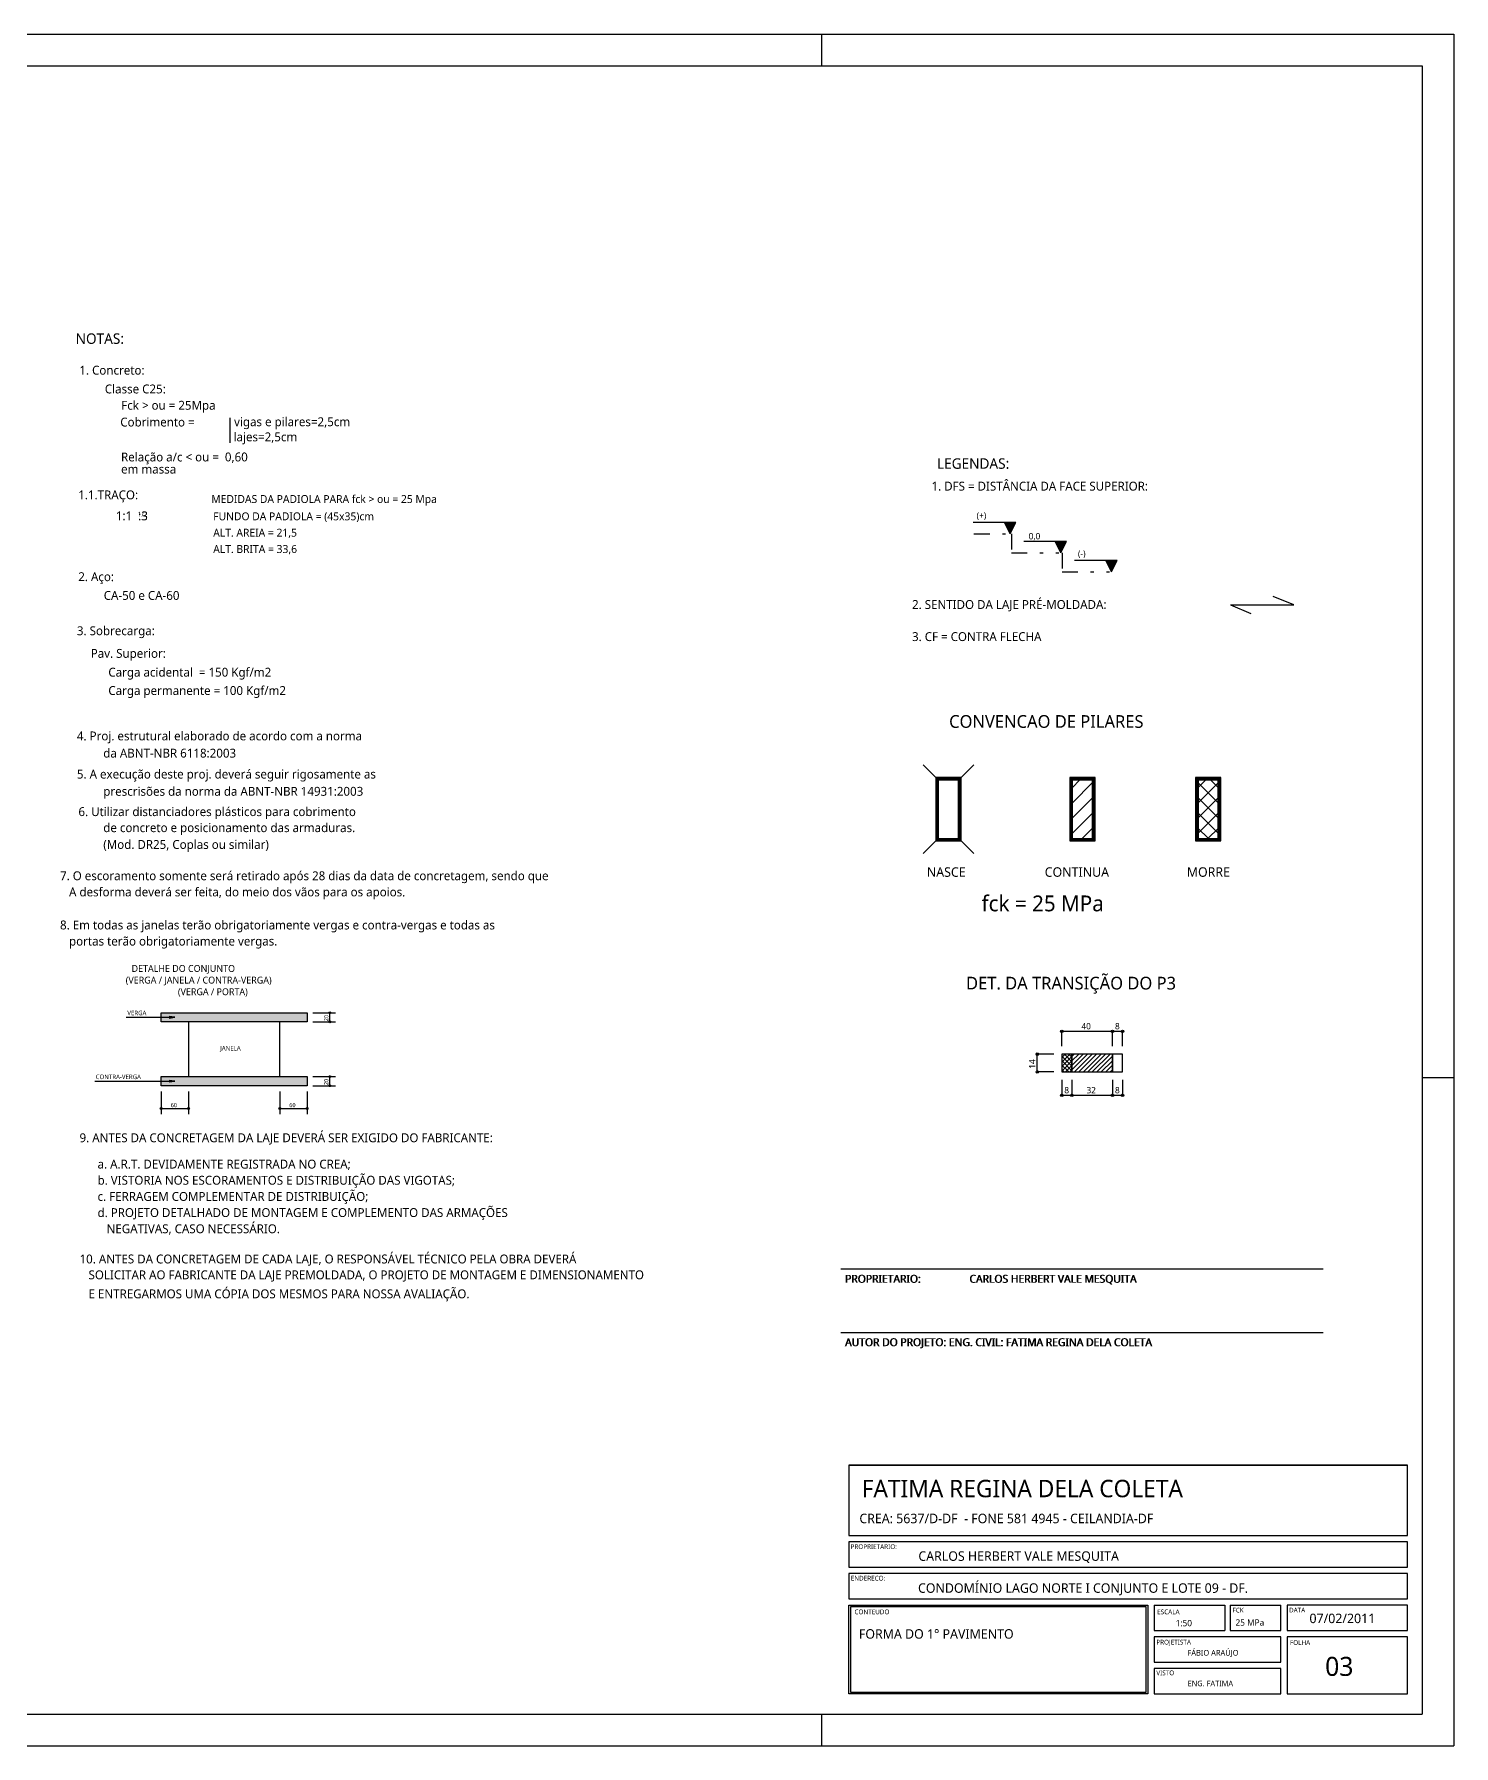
# Model space of a CAD drawing. Extents: x 6.3 to 89.5, y 0 to 54.
# Drawn here: x 44.7 to 89.5, y 0 to 54 of the extents above; entities that cross this region are included whole.
import ezdxf

# ---------------------------------------------------------------- set-up
doc = ezdxf.new("R2010")
doc.units = 0
doc.header["$MEASUREMENT"] = 0
doc.linetypes.add('ESTILO_TQS_0003', pattern=[1.5, 0.5, -0.4, 0.1, -0.5])
doc.linetypes.add('ESTILO_TQS_0004', pattern=[2, 0.5, -0.4, 0.1, -0.4, 0.1, -0.5])
for name, color, linetype in [('1', 1, 'CONTINUOUS'), ('10', 10, 'CONTINUOUS'), ('12', 12, 'CONTINUOUS'), ('2', 2, 'CONTINUOUS'), ('3', 3, 'CONTINUOUS'), ('4', 4, 'CONTINUOUS'), ('5', 5, 'CONTINUOUS')]:
    doc.layers.add(name, color=color, linetype=linetype)
doc.styles.add('TQS_LUCIDA_SANS_UNICODE', font='L_10646.TTF')

msp = doc.modelspace()

# ---------------------------------------------------------------- linework, layer by layer
at = {"layer": '1', "linetype": 'Continuous'}
for p, q in [((7.831, 54.01), (89.5, 54.01)), ((89.5, 54.01), (89.5, 0)), ((69.537, 54.01), (69.537, 53.01)), ((75.669, 38.599), (74.325, 38.599)), ((75.494, 38.249), (75.319, 38.599)), ((75.335, 38.568), (75.654, 38.568)), ((75.35, 38.536), (75.638, 38.536)), ((75.366, 38.505), (75.622, 38.505)), ((75.382, 38.474), (75.607, 38.474)), ((75.397, 38.443), (75.591, 38.443)), ((75.413, 38.412), (75.576, 38.412)), ((75.428, 38.38), (75.56, 38.38)), ((75.444, 38.349), (75.544, 38.349)), ((75.494, 38.249), (75.669, 38.599)), ((75.46, 38.318), (75.529, 38.318)), ((75.475, 38.287), (75.513, 38.287)), ((77.269, 37.999), (75.925, 37.999)), ((77.094, 37.649), (76.919, 37.999)), ((76.935, 37.968), (77.254, 37.968)), ((76.95, 37.936), (77.238, 37.936)), ((76.966, 37.905), (77.222, 37.905)), ((76.982, 37.874), (77.207, 37.874)), ((76.997, 37.843), (77.191, 37.843)), ((77.013, 37.812), (77.176, 37.812)), ((77.094, 37.649), (77.269, 37.999)), ((77.028, 37.78), (77.16, 37.78)), ((77.044, 37.749), (77.144, 37.749)), ((77.06, 37.718), (77.129, 37.718)), ((77.075, 37.687), (77.113, 37.687)), ((78.869, 37.399), (77.525, 37.399)), ((78.694, 37.049), (78.519, 37.399)), ((78.535, 37.368), (78.854, 37.368)), ((78.55, 37.336), (78.838, 37.336)), ((78.566, 37.305), (78.822, 37.305)), ((78.582, 37.274), (78.807, 37.274)), ((78.694, 37.049), (78.869, 37.399)), ((78.597, 37.243), (78.791, 37.243)), ((78.613, 37.212), (78.776, 37.212)), ((78.628, 37.18), (78.76, 37.18)), ((78.644, 37.149), (78.744, 37.149)), ((78.66, 37.118), (78.729, 37.118)), ((78.675, 37.087), (78.713, 37.087)), ((73.142, 30.55), (72.746, 30.951)), ((73.944, 30.55), (74.346, 30.951)), ((73.944, 30.55), (73.142, 30.55)), ((73.142, 30.55), (73.142, 28.553)), ((73.944, 30.509), (73.142, 30.509)), ((73.944, 30.474), (73.142, 30.474)), ((73.182, 30.55), (73.182, 28.553)), ((73.223, 30.55), (73.223, 28.553)), ((73.863, 28.553), (73.863, 30.55)), ((73.904, 28.553), (73.904, 30.55)), ((73.944, 28.553), (73.944, 30.55)), ((78.177, 30.555), (77.374, 30.555)), ((77.374, 30.555), (77.374, 28.553)), ((77.374, 30.159), (77.77, 30.555)), ((78.177, 30.514), (77.374, 30.514)), ((78.177, 30.479), (77.374, 29.676)), ((78.177, 30.474), (77.374, 30.474)), ((77.415, 30.555), (77.415, 28.553)), ((77.455, 30.555), (77.455, 28.553)), ((78.095, 28.553), (78.095, 30.555)), ((78.136, 28.553), (78.136, 30.555)), ((78.177, 28.553), (78.177, 30.555)), ((82.146, 30.55), (81.344, 30.55)), ((81.344, 30.55), (81.344, 28.553)), ((81.344, 30.154), (81.74, 30.55)), ((82.146, 30.509), (81.344, 30.509)), ((82.146, 30.474), (81.344, 30.474)), ((82.146, 30.474), (81.344, 29.676)), ((82.146, 29.676), (81.344, 30.474)), ((81.384, 30.55), (81.384, 28.553)), ((81.425, 30.55), (81.425, 28.553)), ((81.75, 30.55), (82.146, 30.154)), ((82.065, 28.553), (82.065, 30.55)), ((82.106, 28.553), (82.106, 30.55)), ((82.146, 28.553), (82.146, 30.55)), ((77.374, 29.199), (78.177, 29.996)), ((81.344, 29.194), (82.146, 29.996)), ((81.344, 29.996), (82.146, 29.194)), ((78.177, 29.519), (77.374, 28.716)), ((82.146, 29.514), (81.344, 28.711)), ((82.146, 28.711), (81.344, 29.514)), ((73.142, 28.63), (73.944, 28.63)), ((77.374, 28.635), (78.177, 28.635)), ((77.694, 28.553), (78.177, 29.036)), ((81.344, 29.031), (81.826, 28.553)), ((81.344, 28.63), (82.146, 28.63)), ((81.664, 28.553), (82.146, 29.031)), ((73.142, 28.553), (72.746, 28.152)), ((73.142, 28.589), (73.944, 28.589)), ((73.142, 28.553), (73.944, 28.553)), ((73.944, 28.553), (74.346, 28.152)), ((77.374, 28.594), (78.177, 28.594)), ((77.374, 28.553), (78.177, 28.553)), ((81.344, 28.589), (82.146, 28.589)), ((81.344, 28.553), (82.146, 28.553)), ((53.474, 23.133), (54.194, 23.133)), ((53.474, 22.845), (54.194, 22.845)), ((54.014, 22.845), (54.014, 23.133)), ((77.123, 22.547), (78.723, 22.547)), ((78.723, 22.547), (79.043, 22.547)), ((76.351, 21.264), (76.351, 21.824)), ((77.123, 21.573), (77.374, 21.824)), ((77.123, 21.715), (77.233, 21.824)), ((77.123, 21.824), (77.123, 21.824)), ((77.123, 21.824), (77.123, 21.824)), ((77.123, 21.765), (77.443, 21.445)), ((77.123, 21.432), (77.443, 21.752)), ((77.123, 21.623), (77.443, 21.303)), ((77.123, 21.29), (77.443, 21.61)), ((77.206, 21.824), (77.443, 21.586)), ((77.347, 21.824), (77.443, 21.728)), ((77.443, 21.327), (77.94, 21.824)), ((77.443, 21.469), (77.799, 21.824)), ((77.443, 21.61), (77.657, 21.824)), ((77.443, 21.752), (77.516, 21.824)), ((77.521, 21.264), (78.081, 21.824)), ((77.663, 21.264), (78.223, 21.824)), ((77.804, 21.264), (78.364, 21.824)), ((77.946, 21.264), (78.506, 21.824)), ((78.087, 21.264), (78.647, 21.824)), ((78.229, 21.264), (78.723, 21.759)), ((78.37, 21.264), (78.723, 21.618)), ((78.723, 21.824), (78.723, 21.824)), ((78.723, 21.824), (78.723, 21.824)), ((79.043, 21.824), (79.043, 21.824)), ((53.474, 21.117), (54.194, 21.117)), ((54.014, 20.829), (54.014, 21.117)), ((77.123, 21.482), (77.341, 21.264)), ((77.123, 21.341), (77.2, 21.264)), ((77.123, 21.264), (77.123, 21.264)), ((77.123, 21.264), (77.123, 21.264)), ((77.239, 21.264), (77.443, 21.469)), ((77.38, 21.264), (77.443, 21.327)), ((77.443, 21.264), (77.443, 21.264)), ((77.443, 21.264), (77.443, 21.264)), ((77.923, 21.544), (77.923, 21.544)), ((78.243, 21.544), (78.243, 21.544)), ((78.511, 21.264), (78.723, 21.476)), ((78.653, 21.264), (78.723, 21.335)), ((78.723, 21.264), (78.723, 21.264)), ((78.723, 21.264), (78.723, 21.264)), ((79.043, 21.264), (79.043, 21.264)), ((88.5, 21.088), (89.5, 21.088)), ((48.686, 20.649), (48.686, 19.929)), ((49.55, 20.649), (49.55, 19.929)), ((52.43, 20.649), (52.43, 19.929)), ((53.294, 20.649), (53.294, 19.929)), ((53.474, 20.829), (54.194, 20.829)), ((77.123, 20.528), (77.443, 20.528)), ((77.443, 20.528), (78.723, 20.528)), ((78.723, 20.528), (79.043, 20.528)), ((48.686, 20.109), (49.55, 20.109)), ((52.43, 20.109), (53.294, 20.109)), ((70.142, 15.046), (85.381, 15.046)), ((70.142, 13.045), (85.381, 13.045)), ((69.537, 1), (69.537, 0)), ((6.331, 0), (89.5, 0))]:
    msp.add_line(p, q, dxfattribs=at)
at = {"layer": '1', "linetype": 'ESTILO_TQS_0003'}
for p, q in [((77.123, 22.074), (77.123, 22.797)), ((78.723, 22.074), (78.723, 22.797)), ((78.723, 22.074), (78.723, 22.797)), ((79.043, 22.074), (79.043, 22.797)), ((76.873, 21.824), (76.101, 21.824)), ((76.873, 21.264), (76.101, 21.264)), ((77.123, 21.014), (77.123, 20.278)), ((77.443, 21.014), (77.443, 20.278)), ((77.443, 21.014), (77.443, 20.278)), ((78.723, 21.014), (78.723, 20.278)), ((78.723, 21.014), (78.723, 20.278)), ((79.043, 21.014), (79.043, 20.278))]:
    msp.add_line(p, q, dxfattribs=at)
at = {"layer": '1', "linetype": 'Continuous'}
for points in [[(47.58, 22.989), (49.118, 22.989), (48.94, 22.965), (49.118, 22.989), (48.94, 23.012)], [(49.55, 21.117), (52.43, 21.117), (52.43, 22.845), (49.55, 22.845), (49.55, 21.117)], [(46.589, 20.973), (49.118, 20.973), (48.94, 20.949), (49.118, 20.973), (48.94, 20.996)]]:
    msp.add_lwpolyline(points, dxfattribs=at)
for centre, radius in [((54.014, 23.133), 0.0288), ((54.014, 22.845), 0.0288), ((54.014, 23.133), 0.0144), ((54.014, 22.845), 0.0144), ((77.123, 22.547), 0.04), ((77.123, 22.547), 0.02), ((78.723, 22.547), 0.04), ((78.723, 22.547), 0.04), ((78.723, 22.547), 0.02), ((78.723, 22.547), 0.02), ((79.043, 22.547), 0.04), ((79.043, 22.547), 0.02), ((76.351, 21.824), 0.04), ((76.351, 21.824), 0.02), ((54.014, 21.117), 0.0288), ((54.014, 21.117), 0.0144), ((76.351, 21.264), 0.04), ((76.351, 21.264), 0.02), ((54.014, 20.829), 0.0288), ((54.014, 20.829), 0.0144), ((77.123, 20.528), 0.04), ((77.123, 20.528), 0.02), ((77.443, 20.528), 0.04), ((77.443, 20.528), 0.04), ((77.443, 20.528), 0.02), ((77.443, 20.528), 0.02), ((78.723, 20.528), 0.04), ((78.723, 20.528), 0.04), ((78.723, 20.528), 0.02), ((78.723, 20.528), 0.02), ((79.043, 20.528), 0.04), ((79.043, 20.528), 0.02), ((48.686, 20.109), 0.0288), ((48.686, 20.109), 0.0144), ((49.55, 20.109), 0.0288), ((49.55, 20.109), 0.0144), ((52.43, 20.109), 0.0288), ((52.43, 20.109), 0.0144), ((53.294, 20.109), 0.0288), ((53.294, 20.109), 0.0144)]:
    msp.add_circle(centre, radius, dxfattribs=at)
at = {"layer": '1', "color": 7, "linetype": 'Continuous'}
for points in [[(48.686, 22.845), (53.294, 22.845), (53.294, 23.133)], [(48.686, 22.845), (53.294, 23.133), (48.686, 23.133)], [(48.686, 20.829), (53.294, 20.829), (53.294, 21.117)], [(48.686, 20.829), (53.294, 21.117), (48.686, 21.117)]]:
    msp.add_solid(points, dxfattribs=at)
at = {"layer": '10', "linetype": 'Continuous'}
for points in [[(48.686, 23.133), (53.294, 23.133), (53.294, 22.845), (48.686, 22.845), (48.686, 23.133)], [(48.686, 21.117), (53.294, 21.117), (53.294, 20.829), (48.686, 20.829), (48.686, 21.117)]]:
    msp.add_lwpolyline(points, dxfattribs=at)
at = {"layer": '12', "linetype": 'Continuous'}
for p, q in [((8.831, 53.01), (88.5, 53.01)), ((88.5, 53.01), (88.5, 1)), ((8.831, 1), (88.5, 1))]:
    msp.add_line(p, q, dxfattribs=at)
at = {"layer": '2', "linetype": 'ESTILO_TQS_0004'}
for p, q in [((74.348, 38.249), (75.534, 38.249)), ((75.534, 38.249), (75.534, 37.649)), ((75.534, 37.649), (77.134, 37.649)), ((77.134, 37.649), (77.134, 37.049)), ((77.134, 37.049), (78.734, 37.049))]:
    msp.add_line(p, q, dxfattribs=at)
at = {"layer": '2', "linetype": 'Continuous'}
for p, q in [((70.398, 8.857), (88.042, 8.857)), ((80.041, 4.438), (82.276, 4.438)), ((80.041, 4.438), (80.041, 3.638)), ((82.276, 4.438), (82.276, 3.638)), ((82.441, 4.438), (84.041, 4.438)), ((82.441, 4.438), (82.441, 3.638)), ((84.041, 3.638), (84.041, 4.438)), ((80.041, 3.638), (82.276, 3.638)), ((82.441, 3.638), (84.041, 3.638))]:
    msp.add_line(p, q, dxfattribs=at)
for points in [[(70.398, 6.631), (88.042, 6.631), (88.042, 8.857), (70.398, 8.857), (70.398, 6.631)], [(70.398, 5.631), (88.042, 5.631), (88.042, 6.431), (70.398, 6.431), (70.398, 5.631)], [(70.398, 4.638), (88.042, 4.638), (88.042, 5.438), (70.398, 5.438), (70.398, 4.638)], [(84.241, 3.638), (88.042, 3.638), (88.042, 4.438), (84.241, 4.438), (84.241, 3.638)], [(80.041, 2.638), (84.041, 2.638), (84.041, 3.438), (80.041, 3.438), (80.041, 2.638)], [(84.241, 1.638), (88.042, 1.638), (88.042, 3.438), (84.241, 3.438), (84.241, 1.638)], [(80.041, 1.638), (84.041, 1.638), (84.041, 2.438), (80.041, 2.438), (80.041, 1.638)]]:
    msp.add_lwpolyline(points, dxfattribs=at)
at = {"layer": '3', "linetype": 'Continuous'}
msp.add_line((50.851, 41.904), (50.851, 41.112), dxfattribs=at)
at = {"layer": '4', "linetype": 'Continuous'}
for points in [[(70.398, 4.438), (79.842, 4.438), (79.842, 1.638), (70.398, 1.638), (70.398, 4.438)], [(70.448, 1.688), (79.791, 1.688), (79.791, 4.388), (70.448, 4.388), (70.448, 1.688)]]:
    msp.add_lwpolyline(points, dxfattribs=at)
at = {"layer": '5', "linetype": 'Continuous'}
for p, q in [((84.449, 36.002), (83.802, 36.27)), ((82.449, 36.002), (84.449, 36.002)), ((82.449, 36.002), (83.095, 35.734))]:
    msp.add_line(p, q, dxfattribs=at)
for points in [[(77.123, 21.264), (77.443, 21.264), (77.443, 21.824), (77.123, 21.824), (77.123, 21.264)], [(77.443, 21.264), (78.723, 21.264), (78.723, 21.824), (77.443, 21.824), (77.443, 21.264)], [(78.723, 21.264), (79.043, 21.264), (79.043, 21.824), (78.723, 21.824), (78.723, 21.264)]]:
    msp.add_lwpolyline(points, dxfattribs=at)

# ---------------------------------------------------------------- texts
at = {"layer": '1', "linetype": 'Continuous', "style": 'TQS_LUCIDA_SANS_UNICODE'}
for s, height, p in [('(+)', 0.2, (74.434, 38.723)), ('0,0', 0.2, (76.077, 38.072)), ('(-)', 0.2, (77.634, 37.523)), ('CONVENCAO DE PILARES', 0.4, (73.566, 32.123)), ('NASCE', 0.3, (72.862, 27.422)), ('CONTINUA', 0.3, (76.584, 27.422)), ('MORRE', 0.3, (81.07, 27.422)), ('40', 0.2, (77.743, 22.607)), ('8', 0.2, (78.803, 22.607)), ('8', 0.2, (77.203, 20.588)), ('32', 0.2, (77.903, 20.588)), ('8', 0.2, (78.803, 20.588)), ('60', 0.1296, (48.989, 20.152)), ('60', 0.1296, (52.733, 20.152)), ('CARLOS HERBERT VALE MESQUITA', 0.3, (72.595, 5.836)), ('CONDOMÍNIO LAGO NORTE I CONJUNTO E LOTE 09 - DF.', 0.3, (72.584, 4.827)), ('1:50', 0.2, (80.718, 3.771)), ('25 MPa', 0.2, (82.609, 3.79)), ('07/02/2011', 0.3, (84.943, 3.87))]:
    msp.add_text(s, height=height, dxfattribs=at).set_placement(p)
for s, height, p in [('20', 0.1296, (53.964, 22.864)), ('14', 0.2, (76.291, 21.364)), ('20', 0.1296, (53.963, 20.849))]:
    msp.add_text(s, height=height, rotation=90, dxfattribs=at).set_placement(p)
at = {"layer": '2', "linetype": 'Continuous', "style": 'TQS_LUCIDA_SANS_UNICODE'}
for s, height, p in [('        DETALHE DO CONJUNTO', 0.216, (47.168, 24.421)), ('(VERGA / JANELA / CONTRA-VERGA)', 0.216, (47.568, 24.054)), ('(VERGA / PORTA)', 0.216, (49.216, 23.686)), ('VERGA', 0.144, (47.619, 23.053)), ('JANELA', 0.144, (50.549, 21.939)), ('CONTRA-VERGA', 0.144, (46.62, 21.037)), ('CREA: 5637/D-DF  - FONE 581 4945 - CEILANDIA-DF', 0.3, (70.732, 7.023)), ('PROPRIETARIO:', 0.15, (70.453, 6.208)), ('ENDERECO:', 0.15, (70.46, 5.213)), ('FCK', 0.15, (82.514, 4.206)), ('DATA', 0.15, (84.298, 4.206)), ('CONTEUDO', 0.15, (70.577, 4.15)), ('ESCALA', 0.15, (80.136, 4.15)), ('PROJETISTA', 0.15, (80.108, 3.195)), ('FOLHA ', 0.15, (84.326, 3.181)), ('FÁBIO ARAÚJO', 0.18, (81.091, 2.845)), ('VISTO', 0.15, (80.108, 2.225)), ('ENG. FATIMA', 0.175, (81.096, 1.88))]:
    msp.add_text(s, height=height, dxfattribs=at).set_placement(p)
at = {"layer": '3', "linetype": 'Continuous', "style": 'TQS_LUCIDA_SANS_UNICODE'}
for s, height, p in [('NOTAS:', 0.33, (45.987, 44.239)), ('1. Concreto:', 0.28, (46.104, 43.268)), ('Classe C25:', 0.28, (46.908, 42.676)), ('Fck > ou = 25Mpa', 0.28, (47.427, 42.161)), ('Cobrimento = ', 0.28, (47.396, 41.632)), ('vigas e pilares=2,5cm', 0.28, (50.989, 41.641)), ('lajes=2,5cm', 0.28, (50.972, 41.164)), ('Relação a/c < ou =  0,60', 0.28, (47.42, 40.53)), ('LEGENDAS:', 0.33, (73.182, 40.297)), ('em massa', 0.28, (47.422, 40.146)), ('1. DFS = DISTÂNCIA DA FACE SUPERIOR:', 0.28, (73.009, 39.609)), ('1.1.TRAÇO:', 0.28, (46.07, 39.334)), ('MEDIDAS DA PADIOLA PARA fck > ou = 25 Mpa', 0.25, (50.271, 39.218)), ('1:1  :3', 0.28, (47.256, 38.672)), ('1/2', 0.15, (47.953, 38.789)), ('FUNDO DA PADIOLA = (45x35)cm', 0.25, (50.331, 38.672)), ('ALT. AREIA = 21,5', 0.25, (50.331, 38.156)), ('ALT. BRITA = 33,6', 0.25, (50.331, 37.64)), ('2. Aço:', 0.28, (46.07, 36.752)), ('CA-50 e CA-60', 0.28, (46.874, 36.161)), ('   2. SENTIDO DA LAJE PRÉ-MOLDADA:   ', 0.28, (72.11, 35.874)), ('3. Sobrecarga:', 0.28, (46.027, 35.046)), ('   3. CF = CONTRA FLECHA', 0.28, (72.11, 34.861)), ('Pav. Superior:', 0.28, (46.463, 34.332)), ('Carga acidental  = 150 Kgf/m2', 0.28, (47.019, 33.738)), ('Carga permanente = 100 Kgf/m2', 0.28, (47.019, 33.159)), ('4. Proj. estrutural elaborado de acordo com a norma', 0.28, (46.027, 31.727)), ('da ABNT-NBR 6118:2003', 0.28, (46.86, 31.184)), ('5. A execução deste proj. deverá seguir rigosamente as', 0.28, (46.027, 30.522)), ('prescrisões da norma da ABNT-NBR 14931:2003', 0.28, (46.86, 29.979)), ('6. Utilizar distanciadores plásticos para cobrimento ', 0.28, (46.076, 29.338)), ('de concreto e posicionamento das armaduras.', 0.28, (46.86, 28.832)), ('(Mod. DR25, Coplas ou similar)', 0.28, (46.86, 28.302)), ('   7. O escoramento somente será retirado após 28 dias da data de concretagem, sendo que', 0.28, (45.21, 27.314)), ('      A desforma deverá ser feita, do meio dos vãos para os apoios.', 0.28, (45.21, 26.804)), ('fck = 25 MPa', 0.5, (74.59, 26.332)), ('   8. Em todas as janelas terão obrigatoriamente vergas e contra-vergas e todas as', 0.28, (45.21, 25.761)), ('      portas terão obrigatoriamente vergas.', 0.28, (45.21, 25.251)), ('9. ANTES DA CONCRETAGEM DA LAJE DEVERÁ SER EXIGIDO DO FABRICANTE:', 0.28, (46.11, 19.046)), ('      a. A.R.T. DEVIDAMENTE REGISTRADA NO CREA;', 0.28, (46.11, 18.215)), ('      b. VISTORIA NOS ESCORAMENTOS E DISTRIBUIÇÃO DAS VIGOTAS;', 0.28, (46.11, 17.705)), ('      c. FERRAGEM COMPLEMENTAR DE DISTRIBUIÇÃO;', 0.28, (46.11, 17.195)), ('      d. PROJETO DETALHADO DE MONTAGEM E COMPLEMENTO DAS ARMAÇÕES ', 0.28, (46.11, 16.685)), ('         NEGATIVAS, CASO NECESSÁRIO.', 0.28, (46.11, 16.175)), ('10. ANTES DA CONCRETAGEM DE CADA LAJE, O RESPONSÁVEL TÉCNICO PELA OBRA DEVERÁ', 0.28, (46.11, 15.221)), ('   SOLICITAR AO FABRICANTE DA LAJE PREMOLDADA, O PROJETO DE MONTAGEM E DIMENSIONAMENTO', 0.28, (46.11, 14.721)), ('PROPRIETARIO:', 0.25, (70.273, 14.61)), ('PROPRIETARIO:', 0.25, (70.293, 14.61)), ('CARLOS HERBERT VALE MESQUITA', 0.25, (74.2, 14.61)), ('CARLOS HERBERT VALE MESQUITA', 0.25, (74.22, 14.61)), ('   E ENTREGARMOS UMA CÓPIA DOS MESMOS PARA NOSSA AVALIAÇÃO.', 0.28, (46.11, 14.121)), ('AUTOR DO PROJETO: ENG. CIVIL: FATIMA REGINA DELA COLETA', 0.25, (70.273, 12.61)), ('AUTOR DO PROJETO: ENG. CIVIL: FATIMA REGINA DELA COLETA', 0.25, (70.293, 12.61))]:
    msp.add_text(s, height=height, dxfattribs=at).set_placement(p)
at = {"layer": '4', "linetype": 'Continuous', "style": 'TQS_LUCIDA_SANS_UNICODE'}
for s, height, p in [('FATIMA REGINA DELA COLETA', 0.55, (70.804, 7.842)), ('FORMA DO 1%%d PAVIMENTO', 0.3, (70.718, 3.379)), ('03', 0.6, (85.438, 2.205))]:
    msp.add_text(s, height=height, dxfattribs=at).set_placement(p)
at = {"layer": '5', "linetype": 'Continuous', "style": 'TQS_LUCIDA_SANS_UNICODE'}
msp.add_text('DET. DA TRANSIÇÃO DO P3', height=0.4, dxfattribs=at).set_placement((74.1, 23.866))

doc.saveas('drawing.dxf')
